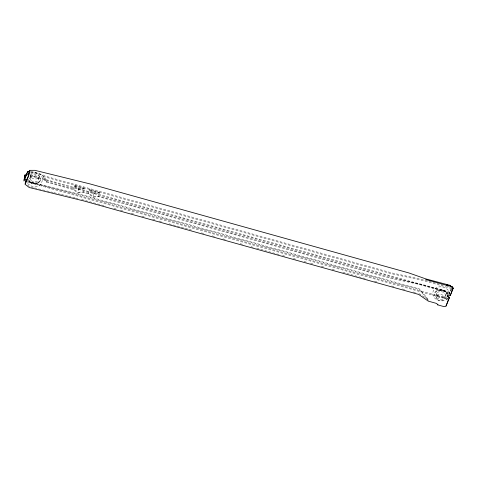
<?xml version="1.0" encoding="UTF-8"?>
<svg xmlns="http://www.w3.org/2000/svg" width="477" height="477" viewBox="0 0 477 477"><rect width="100%" height="100%" fill="white"/><g stroke="black" fill="none" stroke-linecap="round" stroke-linejoin="round"><path stroke-width="0.36" stroke-dasharray="2.38 1.79" d="M447.062 298.668L447.062 299.192L447.337 298.721M30.003 178.285L30.445 175.518M38.774 179.042L39.215 176.275M451.391 289.39L450.998 291.846L449.107 292.61L422.044 285.055L390.931 278.324L98.709 196.739L93.391 197.126A0.882 0.626 9.1 0 1 92.544 196.894L88.573 193.912L83.511 192.499L78.186 192.881A0.882 0.626 9.1 0 1 77.34 192.648L73.375 189.667L46.341 182.119L44.85 180.419L45.285 178.601L42.298 175.196L29.628 171.66M44.85 180.419L45.285 178.601M73.375 189.667L73.965 185.976L84.101 188.803L83.511 192.499M449.107 292.61L449.346 292.019L422.246 284.453L391.128 277.727L98.948 196.154A0.882 0.626 9.1 0 0 98.495 196.113L93.17 196.5L89.205 193.519A0.882 0.626 9.1 0 0 88.811 193.322L83.743 191.909A0.882 0.626 9.1 0 0 83.29 191.873L77.966 192.255L78.562 188.564L74.591 185.583A0.882 0.626 9.1 0 0 74.305 185.422L74.197 185.386M88.573 193.912L89.169 190.222L99.305 193.048L98.709 196.739M93.17 196.5L93.76 192.809L89.795 189.828A0.882 0.626 9.1 0 0 89.509 189.667L89.402 189.631M436.115 297.213L436.574 294.321M444.88 297.976L445.345 295.084M447.861 294.565L448.088 293.158L446.597 291.453L29.669 175.053M449.322 294.398C449.936 286.582 436.759 283.916 433.39 290.624C429.628 298.906 442.567 304.254 447.867 298.507M40.599 180.395C39.048 183.872 31.273 183.943 28.721 180.217M434.75 292.967C436.586 288.704 447.217 289.825 447.408 295.424M45.047 179.185L42.065 175.78L42.298 175.196M46.341 182.119L46.579 181.534L45.088 179.829M448.088 293.158L447.855 293.743L446.359 292.043L446.597 291.453M448.774 294.78L451.451 288.126M448.946 294.732L451.349 288.746M30.468 172.996C50.973 169.156 41.708 196.816 27.022 182.983M78.562 188.564L83.88 188.177A0.882 0.626 9.1 0 1 84.22 188.194L84.334 188.218M84.101 188.803L78.777 189.19A0.882 0.626 9.1 0 1 77.93 188.952L73.965 185.976M93.76 192.809L99.085 192.422A0.882 0.626 9.1 0 1 99.425 192.434L99.538 192.464M99.305 193.048L93.981 193.435A0.882 0.626 9.1 0 1 93.134 193.197L89.169 190.222M31.023 187.026L33.909 187.741M34.63 187.92L46.18 190.764M46.901 190.943L53.4 192.541M54.122 192.72L60.621 194.324M61.342 194.497L67.835 196.101M68.557 196.28L75.056 197.877M75.777 198.056L77.942 198.593M81.555 199.481L105.972 206.201M443.306 285.306L422.956 279.629L391.844 272.898L45.583 176.228L42.399 174.582L30.433 171.243M446.812 286.289L451.021 287.464M451.486 288.507L422.747 280.482L391.629 273.756L45.345 177.08L42.065 175.78M74.305 185.422L84.22 188.194M89.509 189.667L99.425 192.434M30.152 175.846L446.359 292.043M46.579 181.534L73.607 189.077A0.882 0.626 9.1 0 1 74.001 189.274L77.966 192.255M27.714 181.2L447.301 298.346M27.475 182.053L447.062 299.192M113.866 208.407L116.74 209.212M120.329 210.214L123.197 211.013M131.092 213.219L133.965 214.018M141.86 216.224L144.734 217.023M152.628 219.229L155.496 220.028M159.085 221.03L161.959 221.835M169.132 223.838L192.106 230.248M201.431 232.854L204.305 233.658M212.199 235.859L215.073 236.664M222.968 238.87L225.836 239.669M240.193 243.675L243.061 244.48M250.962 246.681L253.83 247.485M256.704 248.284L279.671 254.7M282.539 255.499L285.413 256.298M293.307 258.504L296.175 259.303M304.076 261.509L306.944 262.314M310.533 263.316L313.401 264.115M321.301 266.321L324.169 267.12M332.064 269.326L334.937 270.125M342.832 272.331L367.236 279.146M374.415 281.15L377.283 281.949M391.641 285.956L394.509 286.76M402.403 288.961L405.277 289.766M413.171 291.972L416.039 292.771M418.913 293.57L428.614 299.926L419.605 289.002L85.139 195.624L30.212 182.089L28.161 180.485M26.169 179.811L29.771 182.625L84.918 196.214L419.366 289.587L428.382 300.51M27.499 185.058L29.55 186.656M29.878 175.005A6.487 4.591 9.1 0 1 39.704 176.472A6.487 4.591 9.1 0 1 37.051 183.085A6.487 4.591 9.1 0 1 28.143 179.322M446.508 297.493A6.487 4.591 9.1 0 1 435.978 297.243A6.487 4.591 9.1 0 1 438.822 290.171A6.487 4.591 9.1 0 1 447.408 295.257M30.445 182.673A5.164 3.655 9.1 0 0 39.054 181.767A5.164 3.655 9.1 0 0 32.835 176.723A5.164 3.655 9.1 0 0 30.445 182.673M31.255 180.616A4.412 3.124 9.1 0 0 38.613 179.841A4.412 3.124 9.1 0 0 33.301 175.53A4.412 3.124 9.1 0 0 31.255 180.616M31.697 177.849A4.412 3.124 9.1 0 0 39.054 177.074A4.412 3.124 9.1 0 0 33.742 172.763A4.412 3.124 9.1 0 0 31.697 177.849M437.57 295.263A5.164 3.655 9.1 0 0 446.18 294.357A5.164 3.655 9.1 0 0 439.961 289.318A5.164 3.655 9.1 0 0 437.57 295.263M437.826 296.652A4.412 3.124 9.1 0 0 445.184 295.883A4.412 3.124 9.1 0 0 439.872 291.572A4.412 3.124 9.1 0 0 437.826 296.652M437.361 299.544A4.412 3.124 9.1 0 0 444.719 298.775A4.412 3.124 9.1 0 0 439.406 294.464A4.412 3.124 9.1 0 0 437.361 299.544"/><path stroke-width="0.72" d="M25.299 183.418L28.602 175.542L29.669 170.337L34.869 170.325L89.938 183.895L408.837 272.927L425.794 278.896L449.984 285.324L450.592 286.146L452.113 286.57L453.15 287.971L453.049 288.585L450.264 295.513L447.426 295.567L447.098 296.39L449.322 297.863L446.019 306.079L444.182 306.675L437.761 304.886L436.729 303.485L428.28 301.13L418.675 294.422L84.214 201.044L29.198 187.485L25.543 184.653M24.911 175.011L24.124 180.199L27.565 171.744L29.729 171.046L29.628 171.66L27.469 172.364L23.916 181.039L24.911 175.011L26.801 174.254M26.623 179.286L25.991 179.113L25.758 179.698L25.066 184.533L28.602 175.888L29.669 170.337M27.469 172.364L27.565 171.744M437.761 304.886L437.862 304.266M425.699 279.51L446.812 285.407L446.913 284.793M446.812 285.407L447.354 285.234L447.45 284.614M446.019 306.079L449.423 297.249L447.193 295.776M453.049 288.585L452.017 287.19L450.497 286.76L449.889 285.938L449.984 285.324M450.497 286.76L450.592 286.146M449.322 297.863L449.423 297.249M450.264 295.513L453.15 287.971M452.017 287.19L452.113 286.57M27.481 174.856L28.781 173.771M447.354 285.234L449.889 285.938M29.431 170.921L30.099 171.106M25.758 179.698L26.169 179.811"/></g></svg>
